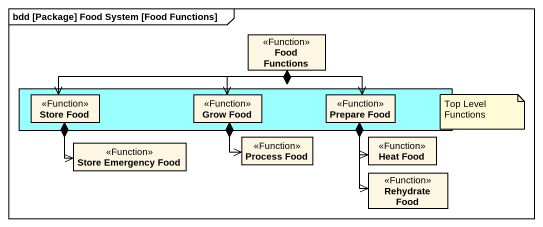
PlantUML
@startuml
mainframe bdd [Package] Food System [Food Functions]
hide circle
hide empty members
class "Food Functions" as Food_Functions <<Function>>
rectangle " " as rectangle1 #99FFFF {
  class "Store Food" as Store_Food <<Function>>
  class "Grow Food" as Grow_Food <<Function>>
  class "Prepare Food" as Prepare_Food <<Function>>
}
class "Store Emergency Food" as Store_Emergency_Food <<Function>>
class "Process Food" as Process_Food <<Function>>
class "Heat Food" as Heat_Food <<Function>>
class "Rehydrate Food" as Rehydrate_Food <<Function>>
Food_Functions *-left-> Store_Food
Food_Functions *--> Grow_Food
Food_Functions *--> Prepare_Food
Store_Food *--> Store_Emergency_Food
Grow_Food *--> Process_Food
Prepare_Food *--> Heat_Food
Prepare_Food *--> Rehydrate_Food
note as N1
  Top Level Functions
end note
@enduml
